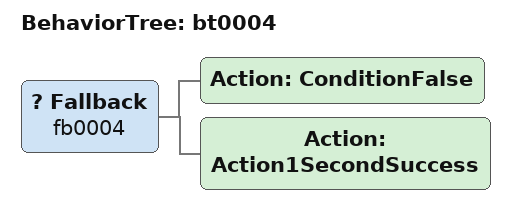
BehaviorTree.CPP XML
<root>

  <BehaviorTree ID="bt0004">
    <Fallback name="fb0004">
      <Action ID="ConditionFalse" />
      <Action ID="Action1SecondSuccess" />
    </Fallback>
  </BehaviorTree>

</root>
